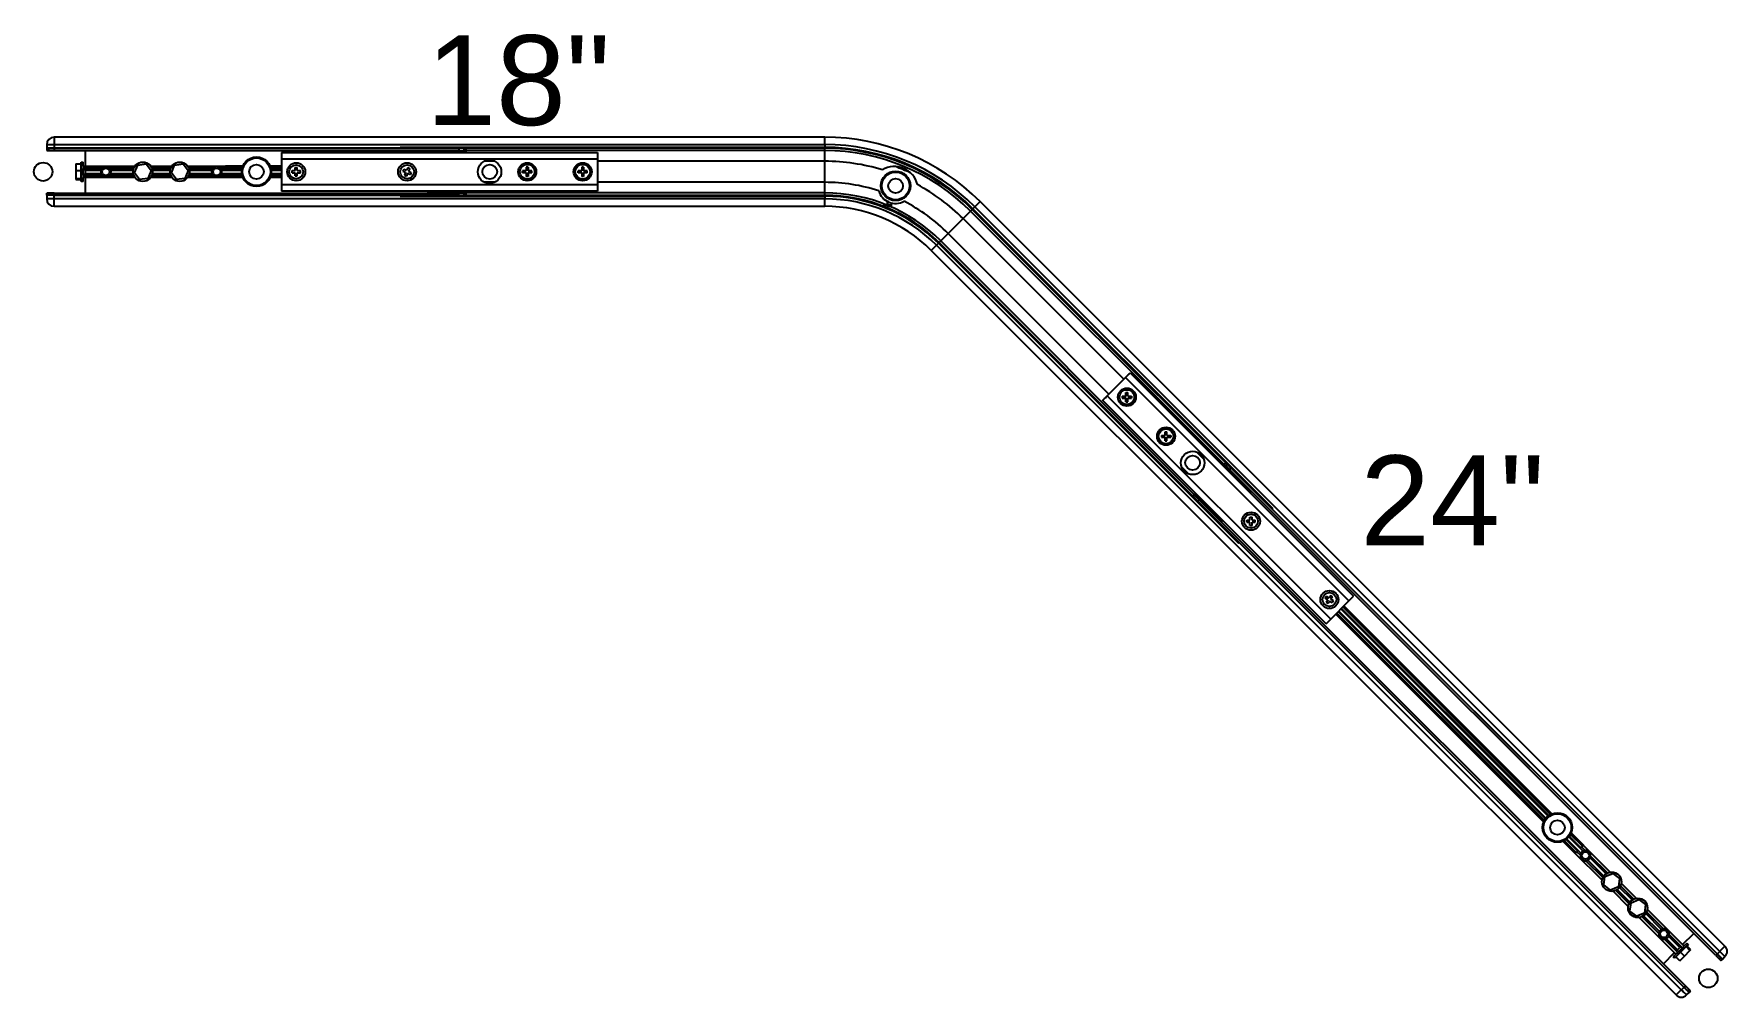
# Model space of a CAD drawing. Extents: x -0.005 to 0.911, y -0.447 to 0.075.
import ezdxf

# ---------------------------------------------------------------- set-up
doc = ezdxf.new("R2010")
doc.units = 0
doc.layers.add('135°', color=5, linetype='Continuous')
doc.layers.add('90°', color=94, linetype='Continuous')
doc.styles.get("Standard").update_dxf_attribs({"font": 'arial.ttf'})

msp = doc.modelspace()

# ---------------------------------------------------------------- linework, layer by layer
at = {"layer": '135°', "linetype": 'Continuous'}
for p, q in [((0.42295, 0.0187), (0.00596, 0.0187)), ((0.42295, 0.0147), (0.42295, 0.0187)), ((0.00196, 0.0147), (0.00596, 0.0147)), ((0.00196, 0.0147), (0.00196, 0.0127)), ((0.00196, 0.0127), (0.00596, 0.0127)), ((0.00313, 0.0127), (0.00196, 0.0127)), ((0.00196, 0.0127), (0.00196, 0.0116)), ((0.00196, 0.0116), (0.00313, 0.0116)), ((0.00313, 0.0116), (0.00313, 0.0127)), ((0.00596, 0.0127), (0.00313, 0.0127)), ((0.00313, 0.0116), (0.00596, 0.0116)), ((0.00596, 0.0147), (0.42295, 0.0147)), ((0.42295, 0.0127), (0.00596, 0.0127)), ((0.00596, 0.0127), (0.22496, 0.0127)), ((0.00596, 0.0116), (0.22496, 0.0116)), ((0.02276, 0.0116), (0.02276, 0.00309)), ((0.12896, 0.0105), (0.29996, 0.0105)), ((0.12896, 0.0105), (0.12896, 0.00695)), ((0.42295, 0.0132), (0.19326, 0.0132)), ((0.19326, 0.0132), (0.19326, 0.0127)), ((0.42295, 0.0127), (0.19326, 0.0127)), ((0.20816, 0.0116), (0.20816, 0.0105)), ((0.20846, 0.011), (0.22642, 0.011)), ((0.20846, 0.0105), (0.20846, 0.011)), ((0.22496, 0.0127), (0.22496, 0.0116)), ((0.22496, 0.0116), (0.22778, 0.0116)), ((0.22642, 0.011), (0.22896, 0.011)), ((0.22642, 0.0105), (0.22642, 0.011)), ((0.22778, 0.0116), (0.22778, 0.0127)), ((0.22778, 0.0116), (0.22896, 0.0116)), ((0.22896, 0.01143), (0.22896, 0.0127)), ((0.42295, 0.01143), (0.22896, 0.01143)), ((0.22896, 0.0105), (0.22896, 0.01143)), ((0.29996, 0.0105), (0.29996, 0.00695)), ((0.42295, 0.0147), (0.42295, 0.0127)), ((0.42295, 0.0132), (0.42295, 0.0127)), ((0.42295, 0.01143), (0.42295, 0.0127)), ((0.42295, 0.0057), (0.42295, 0.01143)), ((0.01766, 0.00423), (0.02066, 0.00423)), ((0.01766, 0.00423), (0.01766, 0.0006)), ((0.01766, 0.0006), (0.02066, 0.0006)), ((0.01766, 0.0006), (0.01766, -0.00363)), ((0.02066, 0.00525), (0.02166, 0.00525)), ((0.02066, -0.00525), (0.02066, 0.00525)), ((0.02166, 0.00309), (0.02166, 0.00525)), ((0.02166, 0.00309), (0.02166, 0.0018)), ((0.02166, 0.00309), (0.04971, 0.00309)), ((0.03184, 0.0018), (0.02166, 0.0018)), ((0.02166, -0.0018), (0.02166, 0.0018)), ((0.02276, 0.00085), (0.02276, -0.00085)), ((0.02276, 0.00085), (0.03131, 0.00085)), ((0.04903, 0.0018), (0.03607, 0.0018)), ((0.0366, 0.00085), (0.04877, 0.00085)), ((0.04942, -0.0006), (0.05117, 0.00363)), ((0.05117, 0.00363), (0.0557, 0.00423)), ((0.0557, 0.00423), (0.05849, 0.0006)), ((0.05849, 0.0006), (0.05675, -0.00363)), ((0.0582, 0.00309), (0.06971, 0.00309)), ((0.06903, 0.0018), (0.05889, 0.0018)), ((0.05914, 0.00085), (0.06877, 0.00085)), ((0.06942, -0.0006), (0.07117, 0.00363)), ((0.07117, 0.00363), (0.0757, 0.00423)), ((0.0757, 0.00423), (0.07849, 0.0006)), ((0.07849, 0.0006), (0.07675, -0.00363)), ((0.0782, 0.00309), (0.09874, 0.00309)), ((0.09184, 0.0018), (0.07889, 0.0018)), ((0.07914, 0.00085), (0.09131, 0.00085)), ((0.09874, 0.0018), (0.09607, 0.0018)), ((0.0966, 0.00085), (0.1075, 0.00085)), ((0.09874, 0.00315), (0.10816, 0.00315)), ((0.09874, 0.00234), (0.09874, 0.00315)), ((0.09874, 0.00125), (0.09874, 0.00234)), ((0.09874, 0.00234), (0.10787, 0.00234)), ((0.10762, 0.00125), (0.09874, 0.00125)), ((0.12275, 0.00315), (0.12896, 0.00315)), ((0.12304, 0.00234), (0.12896, 0.00234)), ((0.12896, 0.00125), (0.12329, 0.00125)), ((0.12341, 0.00085), (0.12896, 0.00085)), ((0.12896, 0.00695), (0.29996, 0.00695)), ((0.12896, 0.00695), (0.12896, -0.00695)), ((0.13471, 0.0006), (0.13636, 0.0006)), ((0.13471, -0.0006), (0.13471, 0.0006)), ((0.13636, 0.00225), (0.13756, 0.00225)), ((0.13636, 0.0006), (0.13636, 0.00225)), ((0.13756, 0.0006), (0.13756, 0.00225)), ((0.13756, 0.0006), (0.13921, 0.0006)), ((0.13921, -0.0006), (0.13921, 0.0006)), ((0.19515, 0.00147), (0.19466, 0.00037)), ((0.19466, 0.00037), (0.19616, -0.0003)), ((0.19515, 0.00147), (0.19665, 0.00079)), ((0.19733, 0.0023), (0.19665, 0.00079)), ((0.19733, 0.0023), (0.19842, 0.00181)), ((0.19842, 0.00181), (0.19775, 0.0003)), ((0.19775, 0.0003), (0.19925, -0.00037)), ((0.24435, 0.0057), (0.23876, 0.0057)), ((0.25946, -0.0005), (0.25946, 0.0005)), ((0.26146, 0.0005), (0.25946, 0.0005)), ((0.26096, -0.0005), (0.26096, 0.0005)), ((0.26146, 0.0025), (0.26146, 0.0005)), ((0.26246, 0.0025), (0.26146, 0.0025)), ((0.26246, 0.001), (0.26146, 0.001)), ((0.26246, 0.0025), (0.26246, 0.0005)), ((0.26446, 0.0005), (0.26246, 0.0005)), ((0.26296, -0.0005), (0.26296, 0.0005)), ((0.26446, -0.0005), (0.26446, 0.0005)), ((0.28946, -0.0005), (0.28946, 0.0005)), ((0.29146, 0.0005), (0.28946, 0.0005)), ((0.29096, -0.0005), (0.29096, 0.0005)), ((0.29246, 0.0025), (0.29146, 0.0025)), ((0.29146, 0.0025), (0.29146, 0.0005)), ((0.29246, 0.001), (0.29146, 0.001)), ((0.29246, 0.0025), (0.29246, 0.0005)), ((0.29446, 0.0005), (0.29246, 0.0005)), ((0.29296, -0.0005), (0.29296, 0.0005)), ((0.29446, -0.0005), (0.29446, 0.0005)), ((0.29996, 0.00695), (0.29996, -0.00695)), ((0.42295, 0.0057), (0.29996, 0.0057)), ((0.42295, -0.0057), (0.42295, 0.0057)), ((0.01766, -0.00363), (0.02066, -0.00363)), ((0.01766, -0.00363), (0.01766, -0.00423)), ((0.01766, -0.00423), (0.02066, -0.00423)), ((0.02166, -0.00525), (0.02066, -0.00525)), ((0.02166, -0.0018), (0.02166, -0.00309)), ((0.02166, -0.0018), (0.03184, -0.0018)), ((0.04971, -0.00309), (0.02166, -0.00309)), ((0.02166, -0.00525), (0.02166, -0.00309)), ((0.02276, -0.00085), (0.03131, -0.00085)), ((0.02276, -0.00309), (0.02276, -0.0116)), ((0.03607, -0.0018), (0.04903, -0.0018)), ((0.0366, -0.00085), (0.04877, -0.00085)), ((0.05221, -0.00423), (0.04942, -0.0006)), ((0.05675, -0.00363), (0.05221, -0.00423)), ((0.06971, -0.00309), (0.0582, -0.00309)), ((0.05889, -0.0018), (0.06903, -0.0018)), ((0.05914, -0.00085), (0.06877, -0.00085)), ((0.07221, -0.00423), (0.06942, -0.0006)), ((0.07675, -0.00363), (0.07221, -0.00423)), ((0.09874, -0.00309), (0.0782, -0.00309)), ((0.07889, -0.0018), (0.09184, -0.0018)), ((0.07914, -0.00085), (0.09131, -0.00085)), ((0.09607, -0.0018), (0.09874, -0.0018)), ((0.0966, -0.00085), (0.1075, -0.00085)), ((0.09874, -0.00125), (0.10762, -0.00125)), ((0.09874, -0.00234), (0.09874, -0.00125)), ((0.09874, -0.00234), (0.10787, -0.00234)), ((0.09874, -0.00315), (0.09874, -0.00234)), ((0.10816, -0.00315), (0.09874, -0.00315)), ((0.12896, -0.00315), (0.12275, -0.00315)), ((0.12304, -0.00234), (0.12896, -0.00234)), ((0.12329, -0.00125), (0.12896, -0.00125)), ((0.12341, -0.00085), (0.12896, -0.00085)), ((0.12896, -0.00695), (0.29996, -0.00695)), ((0.12896, -0.00695), (0.12896, -0.0105)), ((0.13471, -0.0006), (0.13636, -0.0006)), ((0.13636, -0.00225), (0.13636, -0.0006)), ((0.13636, -0.00225), (0.13756, -0.00225)), ((0.13756, -0.00225), (0.13756, -0.0006)), ((0.13756, -0.0006), (0.13921, -0.0006)), ((0.19616, -0.0003), (0.19549, -0.00181)), ((0.19549, -0.00181), (0.19658, -0.0023)), ((0.19726, -0.00079), (0.19658, -0.0023)), ((0.19726, -0.00079), (0.19876, -0.00147)), ((0.19925, -0.00037), (0.19876, -0.00147)), ((0.24435, -0.0057), (0.23876, -0.0057)), ((0.26146, -0.0005), (0.25946, -0.0005)), ((0.26146, -0.0005), (0.26146, -0.0025)), ((0.26246, -0.001), (0.26146, -0.001)), ((0.26246, -0.0025), (0.26146, -0.0025)), ((0.26446, -0.0005), (0.26246, -0.0005)), ((0.26246, -0.0005), (0.26246, -0.0025)), ((0.29146, -0.0005), (0.28946, -0.0005)), ((0.29146, -0.0005), (0.29146, -0.0025)), ((0.29246, -0.001), (0.29146, -0.001)), ((0.29246, -0.0025), (0.29146, -0.0025)), ((0.29446, -0.0005), (0.29246, -0.0005)), ((0.29246, -0.0005), (0.29246, -0.0025)), ((0.42295, -0.0057), (0.29996, -0.0057)), ((0.29996, -0.00695), (0.29996, -0.0105)), ((0.42295, -0.01143), (0.42295, -0.0057)), ((0.00313, -0.0116), (0.00196, -0.0116)), ((0.00196, -0.0127), (0.00196, -0.0116)), ((0.00596, -0.0127), (0.00196, -0.0127)), ((0.00196, -0.0127), (0.00196, -0.0147)), ((0.00313, -0.0127), (0.00196, -0.0127)), ((0.00596, -0.0147), (0.00196, -0.0147)), ((0.00313, -0.0127), (0.00313, -0.0116)), ((0.00596, -0.0116), (0.00313, -0.0116)), ((0.00596, -0.0127), (0.00313, -0.0127)), ((0.00596, -0.0116), (0.22496, -0.0116)), ((0.00596, -0.0127), (0.42295, -0.0127)), ((0.00596, -0.0127), (0.22496, -0.0127)), ((0.42295, -0.0147), (0.00596, -0.0147)), ((0.29996, -0.0105), (0.12896, -0.0105)), ((0.19326, -0.0127), (0.19326, -0.0132)), ((0.19326, -0.0127), (0.42295, -0.0127)), ((0.19326, -0.0132), (0.42295, -0.0132)), ((0.20816, -0.0105), (0.20816, -0.0116)), ((0.20846, -0.011), (0.20846, -0.0105)), ((0.20846, -0.011), (0.22642, -0.011)), ((0.22496, -0.0127), (0.22496, -0.0116)), ((0.22778, -0.0116), (0.22496, -0.0116)), ((0.22642, -0.011), (0.22642, -0.0105)), ((0.22642, -0.011), (0.22896, -0.011)), ((0.22778, -0.0127), (0.22778, -0.0116)), ((0.22896, -0.0116), (0.22778, -0.0116)), ((0.22896, -0.01143), (0.22896, -0.0105)), ((0.42295, -0.01143), (0.22896, -0.01143)), ((0.22896, -0.0127), (0.22896, -0.01143)), ((0.42295, -0.0127), (0.42295, -0.01143)), ((0.42295, -0.0127), (0.42295, -0.0132)), ((0.42295, -0.0127), (0.42295, -0.0147)), ((0.42295, -0.0187), (0.42295, -0.0147)), ((0.91007, -0.41917), (0.50703, -0.01613)), ((0.00596, -0.0187), (0.42295, -0.0187)), ((0.48977, -0.03338), (0.49783, -0.02532)), ((0.49783, -0.02532), (0.50189, -0.02127)), ((0.49783, -0.02532), (0.58481, -0.11229)), ((0.50189, -0.02127), (0.63906, -0.15844)), ((0.50278, -0.02037), (0.5042, -0.01895)), ((0.50278, -0.02037), (0.50314, -0.02001)), ((0.6652, -0.18279), (0.50278, -0.02037)), ((0.90583, -0.42342), (0.50278, -0.02037)), ((0.66556, -0.18243), (0.50314, -0.02001)), ((0.5042, -0.01895), (0.90725, -0.422)), ((0.48572, -0.03743), (0.48977, -0.03338)), ((0.48977, -0.03338), (0.57674, -0.12035)), ((0.48058, -0.04257), (0.88363, -0.44562)), ((0.48341, -0.03974), (0.48482, -0.03833)), ((0.88646, -0.44279), (0.48341, -0.03974)), ((0.48447, -0.03868), (0.48482, -0.03833)), ((0.48447, -0.03868), (0.64689, -0.2011)), ((0.48482, -0.03833), (0.64724, -0.20075)), ((0.48482, -0.03833), (0.88787, -0.44138)), ((0.48572, -0.03743), (0.6229, -0.17461)), ((0.5882, -0.10889), (0.70911, -0.22981)), ((0.57586, -0.12124), (0.58569, -0.1114)), ((0.70661, -0.23232), (0.58569, -0.1114)), ((0.69427, -0.24466), (0.57335, -0.12374)), ((0.69677, -0.24215), (0.57586, -0.12124)), ((0.58393, -0.12148), (0.58393, -0.12248)), ((0.58393, -0.12148), (0.58593, -0.12148)), ((0.58393, -0.12248), (0.58593, -0.12248)), ((0.58543, -0.12148), (0.58543, -0.12248)), ((0.58593, -0.12148), (0.58593, -0.11948)), ((0.58593, -0.11948), (0.58693, -0.11948)), ((0.58593, -0.12098), (0.58693, -0.12098)), ((0.58593, -0.12448), (0.58593, -0.12248)), ((0.58593, -0.12298), (0.58693, -0.12298)), ((0.58593, -0.12448), (0.58693, -0.12448)), ((0.58693, -0.12148), (0.58693, -0.11948)), ((0.58693, -0.12148), (0.58893, -0.12148)), ((0.58693, -0.12248), (0.58893, -0.12248)), ((0.58693, -0.12448), (0.58693, -0.12248)), ((0.58743, -0.12148), (0.58743, -0.12248)), ((0.58893, -0.12148), (0.58893, -0.12248)), ((0.60514, -0.14269), (0.60514, -0.14369)), ((0.60514, -0.14269), (0.60714, -0.14269)), ((0.60514, -0.14369), (0.60714, -0.14369)), ((0.60664, -0.14269), (0.60664, -0.14369)), ((0.60714, -0.14269), (0.60714, -0.14069)), ((0.60714, -0.14069), (0.60814, -0.14069)), ((0.60714, -0.14219), (0.60814, -0.14219)), ((0.60714, -0.14569), (0.60714, -0.14369)), ((0.60714, -0.14419), (0.60814, -0.14419)), ((0.60714, -0.14569), (0.60814, -0.14569)), ((0.60814, -0.14269), (0.60814, -0.14069)), ((0.60814, -0.14269), (0.61014, -0.14269)), ((0.60814, -0.14369), (0.61014, -0.14369)), ((0.60814, -0.14569), (0.60814, -0.14369)), ((0.60864, -0.14269), (0.60864, -0.14369)), ((0.61014, -0.14269), (0.61014, -0.14369)), ((0.62412, -0.1516), (0.62808, -0.15556)), ((0.61606, -0.15967), (0.62002, -0.16362)), ((0.6384, -0.1591), (0.63906, -0.15844)), ((0.64055, -0.16054), (0.63876, -0.15875)), ((0.64079, -0.15837), (0.64001, -0.15915)), ((0.64055, -0.16054), (0.6402, -0.16089)), ((0.65325, -0.17324), (0.64055, -0.16054)), ((0.64279, -0.16037), (0.64201, -0.16115)), ((0.90505, -0.42419), (0.64201, -0.16115)), ((0.90583, -0.42342), (0.64279, -0.16037)), ((0.6229, -0.17461), (0.62355, -0.17395)), ((0.65325, -0.17324), (0.6529, -0.17359)), ((0.65311, -0.17381), (0.65389, -0.17303)), ((0.62361, -0.17555), (0.62283, -0.17633)), ((0.62499, -0.17609), (0.6232, -0.1743)), ((0.62483, -0.17833), (0.62561, -0.17755)), ((0.88787, -0.44138), (0.62483, -0.17833)), ((0.62535, -0.17574), (0.62499, -0.17609)), ((0.6377, -0.1888), (0.62499, -0.17609)), ((0.88865, -0.4406), (0.62561, -0.17755)), ((0.6652, -0.18279), (0.66556, -0.18243)), ((0.63748, -0.18943), (0.63826, -0.18866)), ((0.63805, -0.18844), (0.6377, -0.1888)), ((0.65136, -0.18975), (0.65136, -0.18855)), ((0.65136, -0.18855), (0.65301, -0.18855)), ((0.65136, -0.18975), (0.65301, -0.18975)), ((0.65301, -0.18855), (0.65301, -0.1869)), ((0.65301, -0.1869), (0.65421, -0.1869)), ((0.65301, -0.1914), (0.65301, -0.18975)), ((0.65301, -0.1914), (0.65421, -0.1914)), ((0.65421, -0.18855), (0.65421, -0.1869)), ((0.65421, -0.18855), (0.65586, -0.18855)), ((0.65421, -0.18975), (0.65586, -0.18975)), ((0.65421, -0.1914), (0.65421, -0.18975)), ((0.65586, -0.18975), (0.65586, -0.18855)), ((0.64689, -0.2011), (0.64724, -0.20075)), ((0.69448, -0.22984), (0.69382, -0.23085)), ((0.6952, -0.23175), (0.69382, -0.23085)), ((0.6952, -0.23175), (0.6943, -0.23313)), ((0.6953, -0.23379), (0.6943, -0.23313)), ((0.69586, -0.23075), (0.69448, -0.22984)), ((0.69621, -0.23241), (0.6953, -0.23379)), ((0.69676, -0.22937), (0.69586, -0.23075)), ((0.69759, -0.23331), (0.69621, -0.23241)), ((0.69777, -0.23002), (0.69676, -0.22937)), ((0.69677, -0.24215), (0.70661, -0.23232)), ((0.69777, -0.23002), (0.69686, -0.2314)), ((0.69825, -0.23231), (0.69686, -0.2314)), ((0.69825, -0.23231), (0.69759, -0.23331)), ((0.70081, -0.23812), (0.81295, -0.35026)), ((0.8132, -0.34994), (0.70109, -0.23783)), ((0.8144, -0.34874), (0.70229, -0.23663)), ((0.81472, -0.3485), (0.70257, -0.23635)), ((0.81567, -0.3479), (0.70334, -0.23558)), ((0.70392, -0.23501), (0.81645, -0.34754)), ((0.70661, -0.23232), (0.70911, -0.22981)), ((0.69427, -0.24466), (0.69677, -0.24215)), ((0.812, -0.352), (0.69946, -0.23946)), ((0.81236, -0.35121), (0.70004, -0.23889)), ((0.82902, -0.36902), (0.82236, -0.36236)), ((0.82959, -0.36844), (0.82313, -0.36199)), ((0.82408, -0.36139), (0.83036, -0.36767)), ((0.83216, -0.3689), (0.82445, -0.36119)), ((0.83336, -0.3677), (0.82565, -0.35999)), ((0.83213, -0.3659), (0.82585, -0.35963)), ((0.8329, -0.36513), (0.82644, -0.35868)), ((0.82681, -0.3579), (0.83347, -0.36456)), ((0.83441, -0.3674), (0.83252, -0.36551)), ((0.83343, -0.3646), (0.84795, -0.37913)), ((0.84358, -0.3835), (0.82906, -0.36897)), ((0.82997, -0.36806), (0.83186, -0.36995)), ((0.83485, -0.37294), (0.84401, -0.3821)), ((0.8445, -0.38125), (0.8359, -0.37264)), ((0.8457, -0.38005), (0.8371, -0.37144)), ((0.84656, -0.37955), (0.8374, -0.37039)), ((0.84454, -0.38607), (0.84513, -0.38153)), ((0.84513, -0.38153), (0.84936, -0.37977)), ((0.84936, -0.37977), (0.853, -0.38256)), ((0.853, -0.38256), (0.8524, -0.3871)), ((0.84817, -0.38885), (0.84454, -0.38607)), ((0.8524, -0.3871), (0.84817, -0.38885)), ((0.85772, -0.39764), (0.84958, -0.3895)), ((0.85098, -0.38907), (0.85815, -0.39624)), ((0.85865, -0.39539), (0.85183, -0.38858)), ((0.85985, -0.39419), (0.85303, -0.38738)), ((0.8607, -0.39369), (0.85353, -0.38652)), ((0.85395, -0.38513), (0.8621, -0.39327)), ((0.85928, -0.39567), (0.8635, -0.39391)), ((0.8635, -0.39391), (0.86714, -0.3967)), ((0.85868, -0.40021), (0.85928, -0.39567)), ((0.86232, -0.40299), (0.85868, -0.40021)), ((0.86655, -0.40124), (0.86232, -0.40299)), ((0.87458, -0.41133), (0.86597, -0.40272)), ((0.86714, -0.3967), (0.86655, -0.40124)), ((0.87578, -0.41013), (0.86717, -0.40152)), ((0.87683, -0.40983), (0.86767, -0.40067)), ((0.8681, -0.39927), (0.88794, -0.41911)), ((0.88356, -0.42348), (0.86372, -0.40364)), ((0.86512, -0.40322), (0.87428, -0.41238)), ((0.87727, -0.41537), (0.88448, -0.42257)), ((0.88437, -0.42112), (0.87832, -0.41507)), ((0.88557, -0.41992), (0.87952, -0.41387)), ((0.88702, -0.42002), (0.87982, -0.41282)), ((0.88437, -0.42112), (0.88557, -0.41992)), ((0.88702, -0.42002), (0.88448, -0.42257)), ((0.88702, -0.42002), (0.88794, -0.41911)), ((0.88716, -0.41833), (0.89317, -0.41231)), ((0.89115, -0.42156), (0.88902, -0.41943)), ((0.89157, -0.42113), (0.88945, -0.41901)), ((0.88946, -0.41758), (0.89017, -0.41829)), ((0.89115, -0.42156), (0.89157, -0.42113)), ((0.87677, -0.42872), (0.88279, -0.4227)), ((0.88274, -0.42571), (0.88204, -0.42501)), ((0.88559, -0.42711), (0.88347, -0.42499)), ((0.88356, -0.42348), (0.88448, -0.42257)), ((0.88559, -0.42711), (0.88815, -0.42455)), ((0.88815, -0.42455), (0.88603, -0.42243)), ((0.88815, -0.42455), (0.89115, -0.42156)), ((0.90783, -0.42542), (0.90705, -0.42619)), ((0.90866, -0.42624), (0.90788, -0.42702)), ((0.90866, -0.42624), (0.91007, -0.42483)), ((0.88929, -0.44562), (0.8907, -0.4442)), ((0.89065, -0.4426), (0.88987, -0.44338)), ((0.8907, -0.4442), (0.89148, -0.44343))]:
    msp.add_line(p, q, dxfattribs=at)
at = {"layer": '135°'}
for p, q in [((0.00596, 0.0187), (0.00596, 0.0116)), ((0.00596, -0.0187), (0.00596, -0.0116)), ((0.457, -0.0155), (0.457, -0.0205)), ((0.91007, -0.41917), (0.90505, -0.42419)), ((0.88865, -0.4406), (0.88363, -0.44562))]:
    msp.add_line(p, q, dxfattribs=at)
at = {"layer": '135°', "color": 251, "true_color": 0x636466}
for p, q in [((0.4595, -0.018), (0.4545, -0.018)), ((0.457, -0.0205), (0.457, -0.0155))]:
    msp.add_line(p, q, dxfattribs=at)
at = {"layer": '135°', "linetype": 'Continuous', "flags": 128}
for points in [[(0.5042, -0.01895), (0.50475, -0.0184), (0.50528, -0.01787), (0.50577, -0.01738), (0.5062, -0.01695), (0.50655, -0.0166), (0.50681, -0.01634), (0.50697, -0.01618), (0.50703, -0.01613)], [(0.50189, -0.02127), (0.50192, -0.02123), (0.50202, -0.02113), (0.50216, -0.02099), (0.50233, -0.02082), (0.50251, -0.02064), (0.50265, -0.0205), (0.50275, -0.0204), (0.50278, -0.02037)], [(0.48058, -0.04257), (0.48064, -0.04252), (0.4808, -0.04236), (0.48106, -0.04209), (0.48141, -0.04174), (0.48184, -0.04131), (0.48233, -0.04082), (0.48286, -0.04029), (0.48341, -0.03974)], [(0.48482, -0.03833), (0.48486, -0.03829), (0.48496, -0.0382), (0.4851, -0.03805), (0.48527, -0.03788), (0.48544, -0.03771), (0.48559, -0.03756), (0.48569, -0.03746), (0.48572, -0.03743)], [(0.58569, -0.1114), (0.58623, -0.11086), (0.58675, -0.11034), (0.58722, -0.10988), (0.58761, -0.10948), (0.58792, -0.10918), (0.58811, -0.10898), (0.5882, -0.1089), (0.5882, -0.10889)], [(0.57335, -0.12374), (0.57335, -0.12374), (0.57344, -0.12366), (0.57363, -0.12346), (0.57394, -0.12316), (0.57433, -0.12276), (0.5748, -0.1223), (0.57532, -0.12178), (0.57586, -0.12124)], [(0.63906, -0.15844), (0.6391, -0.15841), (0.63919, -0.15831), (0.63934, -0.15816), (0.63951, -0.15799), (0.63968, -0.15782), (0.63983, -0.15767), (0.63993, -0.15758), (0.63996, -0.15754)], [(0.63918, -0.15832), (0.6392, -0.15833), (0.63924, -0.15838), (0.6393, -0.15844), (0.6394, -0.15854), (0.63952, -0.15866), (0.63966, -0.1588), (0.63982, -0.15896), (0.64001, -0.15915)], [(0.64001, -0.15915), (0.64022, -0.15936), (0.64044, -0.15958), (0.64068, -0.15982), (0.64093, -0.16007), (0.64119, -0.16033), (0.64146, -0.1606), (0.64173, -0.16087), (0.64201, -0.16115)], [(0.622, -0.1755), (0.62203, -0.17547), (0.62213, -0.17537), (0.62228, -0.17523), (0.62245, -0.17505), (0.62262, -0.17488), (0.62277, -0.17474), (0.62286, -0.17464), (0.6229, -0.17461)], [(0.62361, -0.17555), (0.62342, -0.17537), (0.62325, -0.1752), (0.62311, -0.17506), (0.62299, -0.17494), (0.6229, -0.17485), (0.62283, -0.17478), (0.62279, -0.17474), (0.62278, -0.17473)], [(0.62561, -0.17755), (0.62533, -0.17728), (0.62505, -0.177), (0.62478, -0.17673), (0.62452, -0.17647), (0.62427, -0.17622), (0.62403, -0.17598), (0.62381, -0.17576), (0.62361, -0.17555)], [(0.8329, -0.36513), (0.83276, -0.36527), (0.83259, -0.36544), (0.83242, -0.36561), (0.83227, -0.36576), (0.83217, -0.36586), (0.83213, -0.3659), (0.83213, -0.3659)], [(0.83347, -0.36456), (0.83347, -0.36456), (0.83344, -0.36459), (0.83339, -0.36464), (0.83331, -0.36472), (0.8332, -0.36484), (0.83306, -0.36497), (0.8329, -0.36513)], [(0.82959, -0.36844), (0.82943, -0.3686), (0.82929, -0.36874), (0.82918, -0.36885), (0.8291, -0.36893), (0.82904, -0.36899), (0.82902, -0.36901), (0.82902, -0.36902)], [(0.83036, -0.36767), (0.83036, -0.36767), (0.83032, -0.36771), (0.83021, -0.36782), (0.83007, -0.36797), (0.82989, -0.36814), (0.82973, -0.3683), (0.82959, -0.36844)], [(0.89017, -0.41829), (0.89014, -0.41832), (0.88989, -0.41857), (0.8894, -0.41906), (0.88871, -0.41974), (0.88787, -0.42058), (0.88694, -0.42152), (0.88597, -0.42249), (0.88503, -0.42343), (0.88419, -0.42426), (0.88351, -0.42495), (0.88303, -0.42543), (0.88278, -0.42568), (0.88274, -0.42571)], [(0.88946, -0.41758), (0.88943, -0.41761), (0.88918, -0.41787), (0.88869, -0.41835), (0.88801, -0.41904), (0.88794, -0.41911)], [(0.88356, -0.42348), (0.88349, -0.42356), (0.8828, -0.42424), (0.88232, -0.42473), (0.88207, -0.42498), (0.88204, -0.42501)], [(0.90505, -0.42419), (0.90533, -0.42447), (0.90561, -0.42475), (0.90588, -0.42501), (0.90614, -0.42528), (0.90639, -0.42553), (0.90663, -0.42576), (0.90685, -0.42599), (0.90705, -0.42619)], [(0.90583, -0.42342), (0.90638, -0.42397), (0.90691, -0.4245), (0.9074, -0.42499), (0.90783, -0.42542), (0.90818, -0.42577), (0.90845, -0.42603), (0.90861, -0.42619), (0.90866, -0.42624)], [(0.90583, -0.42342), (0.90611, -0.42369), (0.90638, -0.42397), (0.90665, -0.42424), (0.90691, -0.4245), (0.90717, -0.42475), (0.9074, -0.42499), (0.90763, -0.42521), (0.90783, -0.42542)], [(0.90705, -0.42619), (0.90724, -0.42638), (0.90741, -0.42655), (0.90755, -0.42669), (0.90767, -0.42681), (0.90776, -0.4269), (0.90783, -0.42697), (0.90787, -0.42701), (0.90788, -0.42702)], [(0.90725, -0.422), (0.9078, -0.42255), (0.90833, -0.42308), (0.90882, -0.42357), (0.90925, -0.424), (0.9096, -0.42435), (0.90986, -0.42461), (0.91002, -0.42478), (0.91007, -0.42483)], [(0.90783, -0.42542), (0.90802, -0.4256), (0.90818, -0.42577), (0.90833, -0.42591), (0.90845, -0.42603), (0.90854, -0.42612), (0.90861, -0.42619), (0.90865, -0.42623), (0.90866, -0.42624)], [(0.88929, -0.44562), (0.88923, -0.44556), (0.88907, -0.4454), (0.88881, -0.44514), (0.88846, -0.44479), (0.88803, -0.44436), (0.88754, -0.44387), (0.88701, -0.44334), (0.88646, -0.44279)], [(0.8907, -0.4442), (0.89065, -0.44415), (0.89048, -0.44399), (0.89022, -0.44373), (0.88987, -0.44338), (0.88944, -0.44295), (0.88895, -0.44246), (0.88842, -0.44193), (0.88787, -0.44138)], [(0.88787, -0.44138), (0.88815, -0.44165), (0.88842, -0.44193), (0.88869, -0.4422), (0.88895, -0.44246), (0.8892, -0.44271), (0.88944, -0.44295), (0.88967, -0.44317), (0.88987, -0.44338)], [(0.89065, -0.4426), (0.89044, -0.44239), (0.89022, -0.44217), (0.88998, -0.44193), (0.88973, -0.44168), (0.88947, -0.44142), (0.8892, -0.44115), (0.88893, -0.44088), (0.88865, -0.4406)], [(0.88987, -0.44338), (0.89006, -0.44356), (0.89022, -0.44373), (0.89037, -0.44387), (0.89048, -0.44399), (0.89058, -0.44408), (0.89065, -0.44415), (0.89069, -0.44419), (0.8907, -0.4442)], [(0.89148, -0.44343), (0.89146, -0.44341), (0.89142, -0.44337), (0.89136, -0.4433), (0.89126, -0.44321), (0.89114, -0.44309), (0.891, -0.44295), (0.89084, -0.44278), (0.89065, -0.4426)]]:
    msp.add_lwpolyline(points, dxfattribs=at)
at = {"layer": '135°', "color": 251, "true_color": 0x636466}
for centre in [(0, 0), (0.90106, -0.43661)]:
    msp.add_circle(centre, 0.005, dxfattribs=at)
at = {"layer": '135°', "linetype": 'Continuous'}
for centre, radius in [((0.03396, 0), 0.00198), ((0.05396, 0), 0.00525), ((0.07396, 0), 0.00525), ((0.09396, 0), 0.00198), ((0.11546, 0), 0.0075), ((0.11546, 0), 0.00396), ((0.13696, 0), 0.00489), ((0.13696, 0), 0.00375), ((0.19696, 0), 0.00489), ((0.19696, 0), 0.00375), ((0.24156, 0), 0.00635), ((0.24166, 0), 0.00397), ((0.26196, 0), 0.00489), ((0.26196, 0), 0.004), ((0.29196, 0), 0.00489), ((0.29196, 0), 0.004), ((0.4613, -0.00763), 0.008), ((0.4613, -0.00763), 0.0075), ((0.4613, -0.00763), 0.00396), ((0.58643, -0.12198), 0.00489), ((0.58643, -0.12198), 0.004), ((0.60764, -0.14319), 0.00489), ((0.60764, -0.14319), 0.004), ((0.62207, -0.15761), 0.00635), ((0.622, -0.15754), 0.00397), ((0.65361, -0.18915), 0.00489), ((0.65361, -0.18915), 0.00375), ((0.69603, -0.23158), 0.00489), ((0.69603, -0.23158), 0.00375), ((0.81942, -0.35497), 0.0075), ((0.81942, -0.35497), 0.00397), ((0.83463, -0.37017), 0.00198), ((0.84877, -0.38431), 0.00525), ((0.86291, -0.39845), 0.00525), ((0.87705, -0.4126), 0.00198)]:
    msp.add_circle(centre, radius, dxfattribs=at)
at = {"layer": '135°'}
for centre in [(0.11546, 0), (0.81942, -0.35497)]:
    msp.add_circle(centre, 0.008, dxfattribs=at)
at = {"layer": '135°', "linetype": 'Continuous'}
for centre, radius, start, end in [((0.00596, 0.0147), 0.004, 90, 180), ((0.42295, -0.1002), 0.1189, 45, 90), ((0.42295, -0.1002), 0.1149, 45, 90), ((0.42295, -0.1002), 0.1134, 45, 90), ((0.42295, -0.1002), 0.1129, 45, 90), ((0.42295, -0.1002), 0.11163, 45, 90), ((0.02106, 0), 0.0019, 26.52535, 71.59152), ((0.03396, 0), 0.00278, 162.21585, 197.78415), ((0.03396, 0), 0.00278, 40.46008, 139.53992), ((0.03396, 0), 0.00278, 342.21585, 17.78415), ((0.09396, 0), 0.00278, 162.21585, 197.78415), ((0.09396, 0), 0.00278, 40.46008, 139.53992), ((0.09396, 0), 0.00278, 342.21585, 17.78415), ((0.42295, -0.1002), 0.1059, 72.869, 90), ((0.46071, -0.00987), 0.0127, 13.51571, 121.11541), ((0.42295, -0.1002), 0.1099, 65.01505, 69.61607), ((0.02106, 0), 0.0019, 288.40848, 333.47465), ((0.03396, 0), 0.00278, 220.46008, 319.53992), ((0.09396, 0), 0.00278, 220.46008, 319.53992), ((0.42295, -0.1002), 0.0945, 71.996, 90), ((0.42295, -0.1002), 0.1059, 45, 61.76212), ((0.00596, -0.0147), 0.004, 180, 270), ((0.42295, -0.1002), 0.08877, 45, 90), ((0.42295, -0.1002), 0.0875, 45, 90), ((0.42295, -0.1002), 0.087, 45, 90), ((0.42295, -0.1002), 0.0855, 45, 90), ((0.4613, -0.00763), 0.00953, 196.45153, 298.54895), ((0.42295, -0.1002), 0.0945, 45, 63.00448), ((0.42295, -0.1002), 0.0815, 45, 90), ((0.83463, -0.37017), 0.00278, 175.46008, 274.53992), ((0.83463, -0.37017), 0.00278, 117.21585, 152.78415), ((0.83463, -0.37017), 0.00278, 355.46008, 94.53992), ((0.83463, -0.37017), 0.00278, 297.21585, 332.78415), ((0.87705, -0.4126), 0.00278, 117.21585, 152.78415), ((0.87705, -0.4126), 0.00278, 355.46008, 94.53992), ((0.87705, -0.4126), 0.00278, 175.46008, 274.53992), ((0.87705, -0.4126), 0.00278, 297.21585, 332.78415), ((0.88617, -0.42172), 0.0019, 161.52535, 206.59152), ((0.88617, -0.42172), 0.0019, 63.40848, 108.47465), ((0.90725, -0.422), 0.004, 315, 45), ((0.88646, -0.44279), 0.004, 225, 315)]:
    msp.add_arc(centre, radius, start, end, dxfattribs=at)
for points, knots in [([(0.03184, 0.0018), (0.03177, 0.00171), (0.03162, 0.00153), (0.03141, 0.00115), (0.03133, 0.0009), (0.03131, 0.00085)], [0, 0, 0, 0, 0.439168, 0.876745, 1, 1, 1, 1]), ([(0.0366, 0.00085), (0.03653, 0.00104), (0.03638, 0.00141), (0.03617, 0.00169), (0.03609, 0.00178), (0.03607, 0.0018)], [0, 0, 0, 0, 0.444484, 0.887827, 1, 1, 1, 1]), ([(0.09184, 0.0018), (0.09177, 0.00171), (0.09162, 0.00153), (0.09141, 0.00115), (0.09133, 0.0009), (0.09131, 0.00085)], [0, 0, 0, 0, 0.439168, 0.876745, 1, 1, 1, 1]), ([(0.0966, 0.00085), (0.09653, 0.00104), (0.09638, 0.00141), (0.09617, 0.00169), (0.09609, 0.00178), (0.09607, 0.0018)], [0, 0, 0, 0, 0.444484, 0.887827, 1, 1, 1, 1]), ([(0.03131, -0.00085), (0.03139, -0.00104), (0.03154, -0.00141), (0.03174, -0.00169), (0.03183, -0.00178), (0.03184, -0.0018)], [0, 0, 0, 0, 0.444484, 0.887827, 1, 1, 1, 1]), ([(0.03607, -0.0018), (0.03614, -0.00171), (0.03629, -0.00153), (0.0365, -0.00115), (0.03658, -0.0009), (0.0366, -0.00085)], [0, 0, 0, 0, 0.439168, 0.876745, 1, 1, 1, 1]), ([(0.09131, -0.00085), (0.09139, -0.00104), (0.09154, -0.00141), (0.09174, -0.00169), (0.09183, -0.00178), (0.09184, -0.0018)], [0, 0, 0, 0, 0.444484, 0.887827, 1, 1, 1, 1]), ([(0.09607, -0.0018), (0.09614, -0.00171), (0.09629, -0.00153), (0.0965, -0.00115), (0.09658, -0.0009), (0.0966, -0.00085)], [0, 0, 0, 0, 0.439168, 0.876745, 1, 1, 1, 1]), ([(0.83216, -0.3689), (0.83208, -0.36909), (0.83192, -0.36946), (0.83187, -0.3698), (0.83186, -0.36993), (0.83186, -0.36995)], [0, 0, 0, 0, 0.4444808, 0.887826, 1, 1, 1, 1]), ([(0.83441, -0.3674), (0.83429, -0.36741), (0.83406, -0.36744), (0.83364, -0.36756), (0.83341, -0.36767), (0.83336, -0.3677)], [0, 0, 0, 0, 0.43916, 0.87674, 1, 1, 1, 1]), ([(0.83485, -0.37294), (0.83496, -0.37293), (0.8352, -0.3729), (0.83561, -0.37278), (0.83584, -0.37267), (0.8359, -0.37264)], [0, 0, 0, 0, 0.43917, 0.876748, 1, 1, 1, 1]), ([(0.8371, -0.37144), (0.83718, -0.37125), (0.83734, -0.37088), (0.83738, -0.37054), (0.83739, -0.37042), (0.8374, -0.37039)], [0, 0, 0, 0, 0.444489, 0.887827, 1, 1, 1, 1]), ([(0.87458, -0.41133), (0.8745, -0.41151), (0.87434, -0.41189), (0.8743, -0.41223), (0.87429, -0.41235), (0.87428, -0.41238)], [0, 0, 0, 0, 0.4444808, 0.887826, 1, 1, 1, 1]), ([(0.87683, -0.40983), (0.87672, -0.40984), (0.87648, -0.40986), (0.87607, -0.40999), (0.87583, -0.4101), (0.87578, -0.41013)], [0, 0, 0, 0, 0.43916, 0.87674, 1, 1, 1, 1]), ([(0.87727, -0.41537), (0.87739, -0.41535), (0.87762, -0.41533), (0.87804, -0.41521), (0.87827, -0.41509), (0.87832, -0.41507)], [0, 0, 0, 0, 0.43917, 0.876748, 1, 1, 1, 1]), ([(0.87952, -0.41387), (0.8796, -0.41368), (0.87976, -0.41331), (0.87981, -0.41297), (0.87982, -0.41284), (0.87982, -0.41282)], [0, 0, 0, 0, 0.444489, 0.887827, 1, 1, 1, 1])]:
    msp.add_open_spline(points, degree=3, knots=knots, dxfattribs=at)

# ---------------------------------------------------------------- texts
at = {"layer": '90°'}
for s, p in [('18"', (0.20726, 0.02527)), ('24"', (0.71272, -0.20224))]:
    msp.add_text(s, height=0.048665, dxfattribs=at).set_placement(p)

doc.saveas('drawing.dxf')
